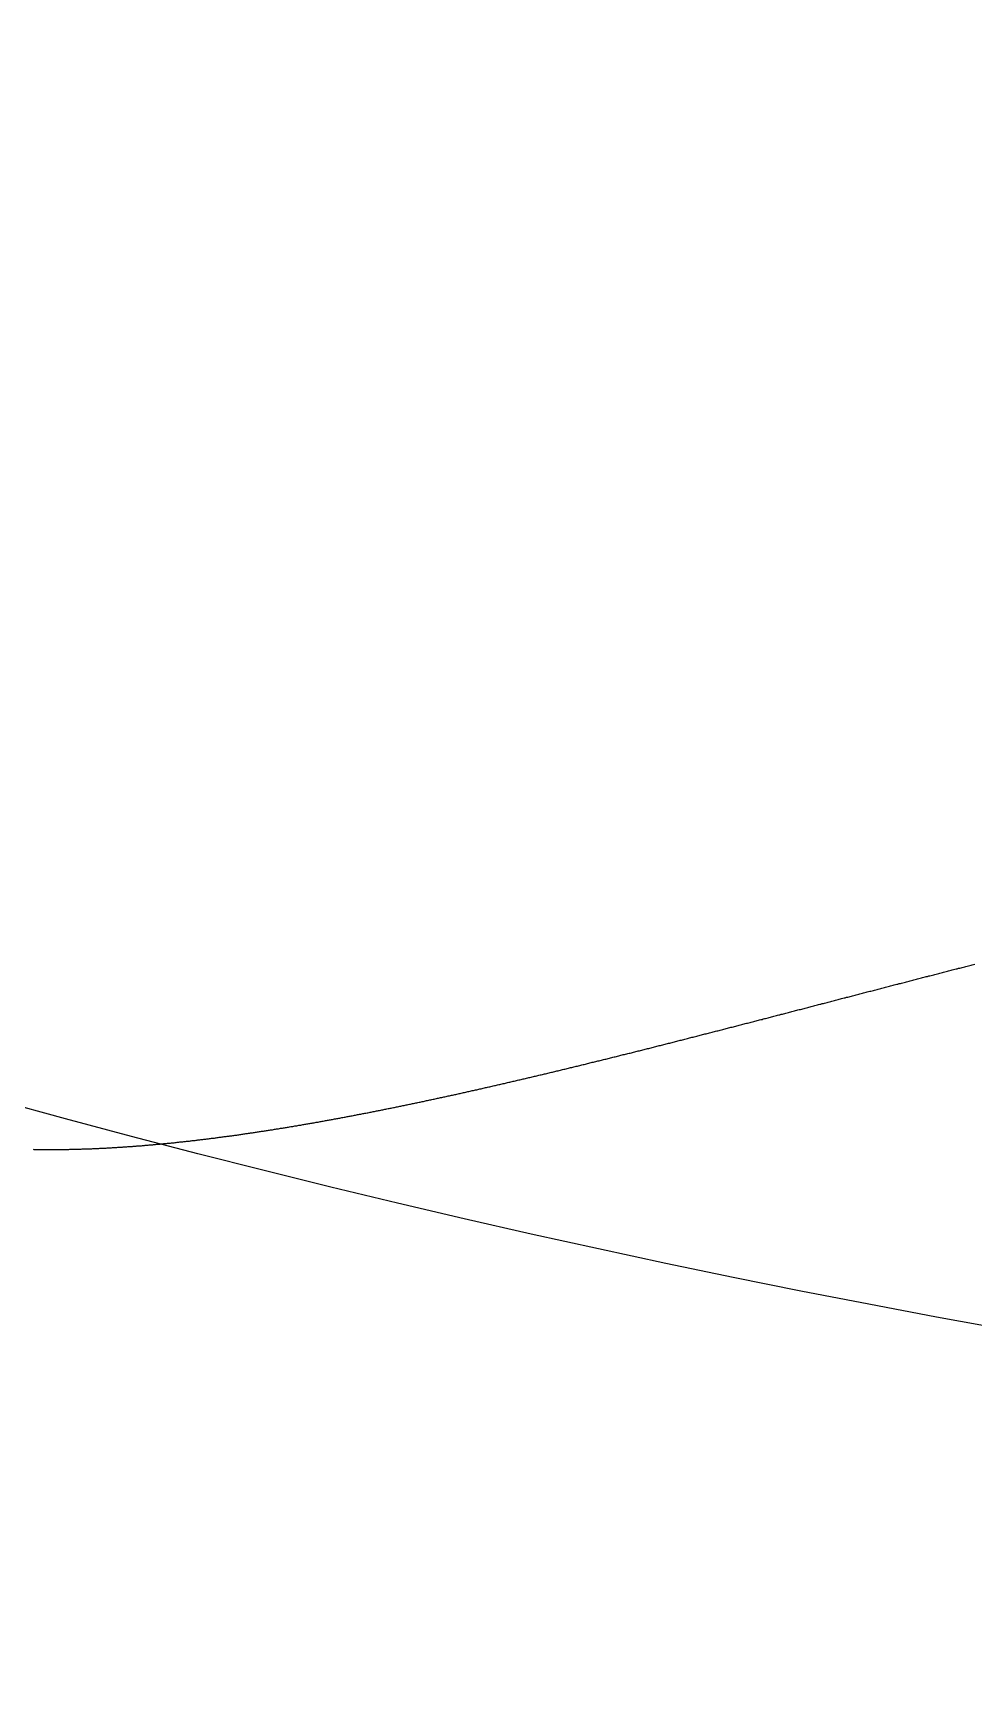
# Model space of a CAD drawing. Header units: millimetres. Extents: x 88 to 97873, y 32 to 55088.
# Drawn here: x 48643.037 to 48644.008, y 4950.649 to 4952.354 of the extents above; entities that cross this region are included whole.
import ezdxf

# ---------------------------------------------------------------- set-up
doc = ezdxf.new("R2010")
doc.units = ezdxf.units.MM
doc.header["$LTSCALE"] = 0.3

msp = doc.modelspace()

# ---------------------------------------------------------------- linework, layer by layer
msp.add_lwpolyline([(48643.0374, 4951.2032), (48643.0383, 4951.2031), (48643.0391, 4951.2031), (48643.04, 4951.2031), (48643.0409, 4951.2031), (48643.0417, 4951.2031), (48643.0426, 4951.2031), (48643.0435, 4951.2031), (48643.0444, 4951.203), (48643.0452, 4951.203), (48643.0461, 4951.203), (48643.047, 4951.203), (48643.0479, 4951.203), (48643.0487, 4951.203), (48643.0496, 4951.203), (48643.0505, 4951.203), (48643.0514, 4951.203), (48643.0523, 4951.203), (48643.0531, 4951.203), (48643.054, 4951.203), (48643.0549, 4951.203), (48643.0558, 4951.203), (48643.0567, 4951.203), (48643.0575, 4951.203), (48643.0584, 4951.203), (48643.0593, 4951.203), (48643.0602, 4951.203), (48643.0611, 4951.203), (48643.062, 4951.203), (48643.0629, 4951.203), (48643.0638, 4951.203), (48643.0646, 4951.203), (48643.0655, 4951.203), (48643.0664, 4951.203), (48643.0673, 4951.203), (48643.0682, 4951.203), (48643.0691, 4951.2031), (48643.07, 4951.2031), (48643.0709, 4951.2031), (48643.0718, 4951.2031), (48643.0727, 4951.2031), (48643.0736, 4951.2031), (48643.0745, 4951.2031), (48643.0754, 4951.2032), (48643.0763, 4951.2032), (48643.0772, 4951.2032), (48643.0781, 4951.2032), (48643.079, 4951.2032), (48643.0799, 4951.2033), (48643.0808, 4951.2033), (48643.0817, 4951.2033), (48643.0826, 4951.2033), (48643.0835, 4951.2033), (48643.0844, 4951.2034), (48643.0853, 4951.2034), (48643.0862, 4951.2034), (48643.0871, 4951.2034), (48643.088, 4951.2035), (48643.0889, 4951.2035), (48643.0898, 4951.2035), (48643.0907, 4951.2036), (48643.0916, 4951.2036), (48643.0926, 4951.2036), (48643.0935, 4951.2037), (48643.0944, 4951.2037), (48643.0953, 4951.2037), (48643.0962, 4951.2038), (48643.0971, 4951.2038), (48643.098, 4951.2038), (48643.099, 4951.2039), (48643.0999, 4951.2039), (48643.1008, 4951.2039), (48643.1017, 4951.204), (48643.1026, 4951.204), (48643.1035, 4951.2041), (48643.1045, 4951.2041), (48643.1054, 4951.2041), (48643.1063, 4951.2042), (48643.1072, 4951.2042), (48643.1081, 4951.2043), (48643.1091, 4951.2043), (48643.11, 4951.2044), (48643.1109, 4951.2044), (48643.1118, 4951.2045), (48643.1128, 4951.2045), (48643.1137, 4951.2046), (48643.1146, 4951.2046), (48643.1155, 4951.2047), (48643.1165, 4951.2047), (48643.1174, 4951.2048), (48643.1183, 4951.2048), (48643.1193, 4951.2049), (48643.1202, 4951.2049), (48643.1211, 4951.205), (48643.122, 4951.205), (48643.123, 4951.2051), (48643.1239, 4951.2051), (48643.1248, 4951.2052), (48643.1258, 4951.2053), (48643.1267, 4951.2053), (48643.1277, 4951.2054), (48643.1286, 4951.2054), (48643.1295, 4951.2055), (48643.1305, 4951.2056), (48643.1314, 4951.2056), (48643.1323, 4951.2057), (48643.1333, 4951.2057), (48643.1342, 4951.2058), (48643.1352, 4951.2059), (48643.1361, 4951.2059), (48643.137, 4951.206), (48643.138, 4951.2061), (48643.1389, 4951.2061), (48643.1399, 4951.2062), (48643.1408, 4951.2063), (48643.1418, 4951.2064), (48643.1427, 4951.2064), (48643.1437, 4951.2065), (48643.1446, 4951.2066), (48643.1456, 4951.2066), (48643.1465, 4951.2067), (48643.1475, 4951.2068), (48643.1484, 4951.2069), (48643.1494, 4951.2069), (48643.1503, 4951.207), (48643.1513, 4951.2071), (48643.1522, 4951.2072), (48643.1532, 4951.2073), (48643.1541, 4951.2073), (48643.1551, 4951.2074), (48643.156, 4951.2075), (48643.157, 4951.2076), (48643.1579, 4951.2077), (48643.1589, 4951.2077), (48643.1599, 4951.2078), (48643.1608, 4951.2079), (48643.1618, 4951.208), (48643.1627, 4951.2081), (48643.1637, 4951.2082), (48643.1646, 4951.2083), (48643.1656, 4951.2083), (48643.1666, 4951.2084), (48643.1675, 4951.2085), (48643.1685, 4951.2086), (48643.1695, 4951.2087), (48643.1704, 4951.2088), (48643.1714, 4951.2089), (48643.1724, 4951.209), (48643.1733, 4951.2091), (48643.1743, 4951.2092), (48643.1753, 4951.2093), (48643.1762, 4951.2094), (48643.1772, 4951.2095), (48643.1782, 4951.2096), (48643.1791, 4951.2096), (48643.1801, 4951.2097), (48643.1811, 4951.2098), (48643.182, 4951.2099), (48643.183, 4951.21), (48643.184, 4951.2101), (48643.185, 4951.2102), (48643.1859, 4951.2104), (48643.1869, 4951.2105), (48643.1879, 4951.2106), (48643.1889, 4951.2107), (48643.1898, 4951.2108), (48643.1908, 4951.2109), (48643.1918, 4951.211), (48643.1928, 4951.2111), (48643.1938, 4951.2112), (48643.1947, 4951.2113), (48643.1957, 4951.2114), (48643.1967, 4951.2115), (48643.1977, 4951.2116), (48643.1987, 4951.2117), (48643.1997, 4951.2119), (48643.2006, 4951.212), (48643.2016, 4951.2121), (48643.2026, 4951.2122), (48643.2036, 4951.2123), (48643.2046, 4951.2124), (48643.2056, 4951.2125), (48643.2066, 4951.2126), (48643.2075, 4951.2128), (48643.2085, 4951.2129), (48643.2095, 4951.213), (48643.2105, 4951.2131), (48643.2115, 4951.2132), (48643.2125, 4951.2134), (48643.2135, 4951.2135), (48643.2145, 4951.2136), (48643.2155, 4951.2137), (48643.2165, 4951.2138), (48643.2175, 4951.214), (48643.2184, 4951.2141), (48643.2194, 4951.2142), (48643.2204, 4951.2143), (48643.2214, 4951.2145), (48643.2224, 4951.2146), (48643.2234, 4951.2147), (48643.2244, 4951.2148), (48643.2254, 4951.215), (48643.2264, 4951.2151), (48643.2274, 4951.2152), (48643.2284, 4951.2154), (48643.2294, 4951.2155), (48643.2304, 4951.2156), (48643.2314, 4951.2158), (48643.2324, 4951.2159), (48643.2334, 4951.216), (48643.2344, 4951.2162), (48643.2355, 4951.2163), (48643.2365, 4951.2164), (48643.2375, 4951.2166), (48643.2385, 4951.2167), (48643.2395, 4951.2168), (48643.2405, 4951.217), (48643.2415, 4951.2171), (48643.2425, 4951.2172), (48643.2435, 4951.2174), (48643.2445, 4951.2175), (48643.2455, 4951.2177), (48643.2465, 4951.2178), (48643.2476, 4951.2179), (48643.2486, 4951.2181), (48643.2496, 4951.2182), (48643.2506, 4951.2184), (48643.2516, 4951.2185), (48643.2526, 4951.2187), (48643.2536, 4951.2188), (48643.2547, 4951.219), (48643.2557, 4951.2191), (48643.2567, 4951.2193), (48643.2577, 4951.2194), (48643.2587, 4951.2195), (48643.2597, 4951.2197), (48643.2608, 4951.2198), (48643.2618, 4951.22), (48643.2628, 4951.2201), (48643.2638, 4951.2203), (48643.2648, 4951.2204), (48643.2659, 4951.2206), (48643.2669, 4951.2208), (48643.2679, 4951.2209), (48643.2689, 4951.2211), (48643.27, 4951.2212), (48643.271, 4951.2214), (48643.272, 4951.2215), (48643.273, 4951.2217), (48643.2741, 4951.2218), (48643.2751, 4951.222), (48643.2761, 4951.2222), (48643.2772, 4951.2223), (48643.2782, 4951.2225), (48643.2792, 4951.2226), (48643.2802, 4951.2228), (48643.2813, 4951.223), (48643.2823, 4951.2231), (48643.2833, 4951.2233), (48643.2844, 4951.2234), (48643.2854, 4951.2236), (48643.2864, 4951.2238), (48643.2875, 4951.2239), (48643.2885, 4951.2241), (48643.2895, 4951.2243), (48643.2906, 4951.2244), (48643.2916, 4951.2246), (48643.2927, 4951.2248), (48643.2937, 4951.2249), (48643.2947, 4951.2251), (48643.2958, 4951.2253), (48643.2968, 4951.2254), (48643.2979, 4951.2256), (48643.2989, 4951.2258), (48643.2999, 4951.226), (48643.301, 4951.2261), (48643.302, 4951.2263), (48643.3031, 4951.2265), (48643.3041, 4951.2266), (48643.3052, 4951.2268), (48643.3062, 4951.227), (48643.3072, 4951.2272), (48643.3083, 4951.2273), (48643.3093, 4951.2275), (48643.3104, 4951.2277), (48643.3114, 4951.2279), (48643.3125, 4951.2281), (48643.3135, 4951.2282), (48643.3146, 4951.2284), (48643.3156, 4951.2286), (48643.3167, 4951.2288), (48643.3177, 4951.229), (48643.3188, 4951.2291), (48643.3198, 4951.2293), (48643.3209, 4951.2295), (48643.3219, 4951.2297), (48643.323, 4951.2299), (48643.324, 4951.23), (48643.3251, 4951.2302), (48643.3261, 4951.2304), (48643.3272, 4951.2306), (48643.3283, 4951.2308), (48643.3293, 4951.231), (48643.3304, 4951.2312), (48643.3314, 4951.2313), (48643.3325, 4951.2315), (48643.3336, 4951.2317), (48643.3346, 4951.2319), (48643.3357, 4951.2321), (48643.3367, 4951.2323), (48643.3378, 4951.2325), (48643.3389, 4951.2327), (48643.3399, 4951.2329), (48643.341, 4951.2331), (48643.342, 4951.2333), (48643.3431, 4951.2334), (48643.3442, 4951.2336), (48643.3452, 4951.2338), (48643.3463, 4951.234), (48643.3474, 4951.2342), (48643.3484, 4951.2344), (48643.3495, 4951.2346), (48643.3506, 4951.2348), (48643.3516, 4951.235), (48643.3527, 4951.2352), (48643.3538, 4951.2354), (48643.3548, 4951.2356), (48643.3559, 4951.2358), (48643.357, 4951.236), (48643.3581, 4951.2362), (48643.3591, 4951.2364), (48643.3602, 4951.2366), (48643.3613, 4951.2368), (48643.3623, 4951.237), (48643.3634, 4951.2372), (48643.3645, 4951.2374), (48643.3656, 4951.2376), (48643.3666, 4951.2378), (48643.3677, 4951.238), (48643.3688, 4951.2382), (48643.3699, 4951.2384), (48643.371, 4951.2386), (48643.372, 4951.2389), (48643.3731, 4951.2391), (48643.3742, 4951.2393), (48643.3753, 4951.2395), (48643.3764, 4951.2397), (48643.3774, 4951.2399), (48643.3785, 4951.2401), (48643.3796, 4951.2403), (48643.3807, 4951.2405), (48643.3818, 4951.2407), (48643.3828, 4951.2409), (48643.3839, 4951.2412), (48643.385, 4951.2414), (48643.3861, 4951.2416), (48643.3872, 4951.2418), (48643.3883, 4951.242), (48643.3894, 4951.2422), (48643.3904, 4951.2424), (48643.3915, 4951.2427), (48643.3926, 4951.2429), (48643.3937, 4951.2431), (48643.3948, 4951.2433), (48643.3959, 4951.2435), (48643.397, 4951.2437), (48643.3981, 4951.244), (48643.3992, 4951.2442), (48643.4003, 4951.2444), (48643.4013, 4951.2446), (48643.4024, 4951.2448), (48643.4035, 4951.2451), (48643.4046, 4951.2453), (48643.4057, 4951.2455), (48643.4068, 4951.2457), (48643.4079, 4951.2459), (48643.409, 4951.2462), (48643.4101, 4951.2464), (48643.4112, 4951.2466), (48643.4123, 4951.2468), (48643.4134, 4951.2471), (48643.4145, 4951.2473), (48643.4156, 4951.2475), (48643.4167, 4951.2477), (48643.4178, 4951.248), (48643.4189, 4951.2482), (48643.42, 4951.2484), (48643.4211, 4951.2487), (48643.4222, 4951.2489), (48643.4233, 4951.2491), (48643.4244, 4951.2493), (48643.4255, 4951.2496), (48643.4266, 4951.2498), (48643.4277, 4951.25), (48643.4288, 4951.2503), (48643.4299, 4951.2505), (48643.431, 4951.2507), (48643.4321, 4951.251), (48643.4332, 4951.2512), (48643.4343, 4951.2514), (48643.4355, 4951.2517), (48643.4366, 4951.2519), (48643.4377, 4951.2521), (48643.4388, 4951.2524), (48643.4399, 4951.2526), (48643.441, 4951.2528), (48643.4421, 4951.2531), (48643.4432, 4951.2533), (48643.4443, 4951.2535), (48643.4455, 4951.2538), (48643.4466, 4951.254), (48643.4477, 4951.2543), (48643.4488, 4951.2545), (48643.4499, 4951.2547), (48643.451, 4951.255), (48643.4521, 4951.2552), (48643.4533, 4951.2554), (48643.4544, 4951.2557), (48643.4555, 4951.2559), (48643.4566, 4951.2562), (48643.4577, 4951.2564), (48643.4588, 4951.2567), (48643.46, 4951.2569), (48643.4611, 4951.2571), (48643.4622, 4951.2574), (48643.4633, 4951.2576), (48643.4644, 4951.2579), (48643.4656, 4951.2581), (48643.4667, 4951.2584), (48643.4678, 4951.2586), (48643.4689, 4951.2589), (48643.47, 4951.2591), (48643.4712, 4951.2593), (48643.4723, 4951.2596), (48643.4734, 4951.2598), (48643.4745, 4951.2601), (48643.4757, 4951.2603), (48643.4768, 4951.2606), (48643.4779, 4951.2608), (48643.479, 4951.2611), (48643.4802, 4951.2613), (48643.4813, 4951.2616), (48643.4824, 4951.2618), (48643.4836, 4951.2621), (48643.4847, 4951.2623), (48643.4858, 4951.2626), (48643.4869, 4951.2628), (48643.4881, 4951.2631), (48643.4892, 4951.2634), (48643.4903, 4951.2636), (48643.4915, 4951.2639), (48643.4926, 4951.2641), (48643.4937, 4951.2644), (48643.4949, 4951.2646), (48643.496, 4951.2649), (48643.4971, 4951.2651), (48643.4983, 4951.2654), (48643.4994, 4951.2656), (48643.5005, 4951.2659), (48643.5017, 4951.2662), (48643.5028, 4951.2664), (48643.504, 4951.2667), (48643.5051, 4951.2669), (48643.5062, 4951.2672), (48643.5074, 4951.2675), (48643.5085, 4951.2677), (48643.5096, 4951.268), (48643.5108, 4951.2682), (48643.5119, 4951.2685), (48643.5131, 4951.2688), (48643.5142, 4951.269), (48643.5154, 4951.2693), (48643.5165, 4951.2695), (48643.5176, 4951.2698), (48643.5188, 4951.2701), (48643.5199, 4951.2703), (48643.5211, 4951.2706), (48643.5222, 4951.2709), (48643.5234, 4951.2711), (48643.5245, 4951.2714), (48643.5257, 4951.2717), (48643.5268, 4951.2719), (48643.5279, 4951.2722), (48643.5291, 4951.2725), (48643.5302, 4951.2727), (48643.5314, 4951.273), (48643.5325, 4951.2733), (48643.5337, 4951.2735), (48643.5348, 4951.2738), (48643.536, 4951.2741), (48643.5371, 4951.2743), (48643.5383, 4951.2746), (48643.5394, 4951.2749), (48643.5406, 4951.2751), (48643.5417, 4951.2754), (48643.5429, 4951.2757), (48643.544, 4951.2759), (48643.5452, 4951.2762), (48643.5464, 4951.2765), (48643.5475, 4951.2768), (48643.5487, 4951.277), (48643.5498, 4951.2773), (48643.551, 4951.2776), (48643.5521, 4951.2778), (48643.5533, 4951.2781), (48643.5544, 4951.2784), (48643.5556, 4951.2787), (48643.5568, 4951.2789), (48643.5579, 4951.2792), (48643.5591, 4951.2795), (48643.5602, 4951.2798), (48643.5614, 4951.28), (48643.5626, 4951.2803), (48643.5637, 4951.2806), (48643.5649, 4951.2809), (48643.566, 4951.2811), (48643.5672, 4951.2814), (48643.5684, 4951.2817), (48643.5695, 4951.282), (48643.5707, 4951.2823), (48643.5719, 4951.2825), (48643.573, 4951.2828), (48643.5742, 4951.2831), (48643.5753, 4951.2834), (48643.5765, 4951.2836), (48643.5777, 4951.2839), (48643.5788, 4951.2842), (48643.58, 4951.2845), (48643.5812, 4951.2848), (48643.5823, 4951.2851), (48643.5835, 4951.2853), (48643.5847, 4951.2856), (48643.5859, 4951.2859), (48643.587, 4951.2862), (48643.5882, 4951.2865), (48643.5894, 4951.2867), (48643.5905, 4951.287), (48643.5917, 4951.2873), (48643.5929, 4951.2876), (48643.594, 4951.2879), (48643.5952, 4951.2882), (48643.5964, 4951.2885), (48643.5976, 4951.2887), (48643.5987, 4951.289), (48643.5999, 4951.2893), (48643.6011, 4951.2896), (48643.6023, 4951.2899), (48643.6034, 4951.2902), (48643.6046, 4951.2905), (48643.6058, 4951.2907), (48643.607, 4951.291), (48643.6081, 4951.2913), (48643.6093, 4951.2916), (48643.6105, 4951.2919), (48643.6117, 4951.2922), (48643.6128, 4951.2925), (48643.614, 4951.2928), (48643.6152, 4951.293), (48643.6164, 4951.2933), (48643.6176, 4951.2936), (48643.6187, 4951.2939), (48643.6199, 4951.2942), (48643.6211, 4951.2945), (48643.6223, 4951.2948), (48643.6235, 4951.2951), (48643.6247, 4951.2954), (48643.6258, 4951.2957), (48643.627, 4951.296), (48643.6282, 4951.2962), (48643.6294, 4951.2965), (48643.6306, 4951.2968), (48643.6318, 4951.2971), (48643.6329, 4951.2974), (48643.6341, 4951.2977), (48643.6353, 4951.298), (48643.6365, 4951.2983), (48643.6377, 4951.2986), (48643.6389, 4951.2989), (48643.6401, 4951.2992), (48643.6413, 4951.2995), (48643.6424, 4951.2998), (48643.6436, 4951.3001), (48643.6448, 4951.3004), (48643.646, 4951.3007), (48643.6472, 4951.301), (48643.6484, 4951.3013), (48643.6496, 4951.3016), (48643.6508, 4951.3019), (48643.652, 4951.3022), (48643.6532, 4951.3024), (48643.6544, 4951.3027), (48643.6555, 4951.303), (48643.6567, 4951.3033), (48643.6579, 4951.3036), (48643.6591, 4951.3039), (48643.6603, 4951.3042), (48643.6615, 4951.3045), (48643.6627, 4951.3048), (48643.6639, 4951.3051), (48643.6651, 4951.3054), (48643.6663, 4951.3057), (48643.6675, 4951.306), (48643.6687, 4951.3063), (48643.6699, 4951.3066), (48643.6711, 4951.3069), (48643.6723, 4951.3072), (48643.6735, 4951.3075), (48643.6747, 4951.3079), (48643.6759, 4951.3082), (48643.6771, 4951.3085), (48643.6783, 4951.3088), (48643.6795, 4951.3091), (48643.6807, 4951.3094), (48643.6819, 4951.3097), (48643.6831, 4951.31), (48643.6843, 4951.3103), (48643.6855, 4951.3106), (48643.6867, 4951.3109), (48643.6879, 4951.3112), (48643.6891, 4951.3115), (48643.6903, 4951.3118), (48643.6915, 4951.3121), (48643.6927, 4951.3124), (48643.6939, 4951.3127), (48643.6951, 4951.313), (48643.6963, 4951.3133), (48643.6976, 4951.3136), (48643.6988, 4951.3139), (48643.7, 4951.3142), (48643.7012, 4951.3146), (48643.7024, 4951.3149), (48643.7036, 4951.3152), (48643.7048, 4951.3155), (48643.706, 4951.3158), (48643.7072, 4951.3161), (48643.7084, 4951.3164), (48643.7096, 4951.3167), (48643.7108, 4951.317), (48643.7121, 4951.3173), (48643.7133, 4951.3176), (48643.7145, 4951.3179), (48643.7157, 4951.3183), (48643.7169, 4951.3186), (48643.7181, 4951.3189), (48643.7193, 4951.3192), (48643.7205, 4951.3195), (48643.7218, 4951.3198), (48643.723, 4951.3201), (48643.7242, 4951.3204), (48643.7254, 4951.3207), (48643.7266, 4951.321), (48643.7278, 4951.3214), (48643.7291, 4951.3217), (48643.7303, 4951.322), (48643.7315, 4951.3223), (48643.7327, 4951.3226), (48643.7339, 4951.3229), (48643.7351, 4951.3232), (48643.7364, 4951.3235), (48643.7376, 4951.3239), (48643.7388, 4951.3242), (48643.74, 4951.3245), (48643.7412, 4951.3248), (48643.7425, 4951.3251), (48643.7437, 4951.3254), (48643.7449, 4951.3257), (48643.7461, 4951.326), (48643.7473, 4951.3264), (48643.7486, 4951.3267), (48643.7498, 4951.327), (48643.751, 4951.3273), (48643.7522, 4951.3276), (48643.7535, 4951.3279), (48643.7547, 4951.3282), (48643.7559, 4951.3286), (48643.7571, 4951.3289), (48643.7584, 4951.3292), (48643.7596, 4951.3295), (48643.7608, 4951.3298), (48643.762, 4951.3301), (48643.7633, 4951.3305), (48643.7645, 4951.3308), (48643.7657, 4951.3311), (48643.7669, 4951.3314), (48643.7682, 4951.3317), (48643.7694, 4951.332), (48643.7706, 4951.3324), (48643.7718, 4951.3327), (48643.7731, 4951.333), (48643.7743, 4951.3333), (48643.7755, 4951.3336), (48643.7768, 4951.3339), (48643.778, 4951.3343), (48643.7792, 4951.3346), (48643.7805, 4951.3349), (48643.7817, 4951.3352), (48643.7829, 4951.3355), (48643.7842, 4951.3359), (48643.7854, 4951.3362), (48643.7866, 4951.3365), (48643.7879, 4951.3368), (48643.7891, 4951.3371), (48643.7903, 4951.3375), (48643.7916, 4951.3378), (48643.7928, 4951.3381), (48643.794, 4951.3384), (48643.7953, 4951.3387), (48643.7965, 4951.3391), (48643.7977, 4951.3394), (48643.799, 4951.3397), (48643.8002, 4951.34), (48643.8014, 4951.3403), (48643.8027, 4951.3407), (48643.8039, 4951.341), (48643.8052, 4951.3413), (48643.8064, 4951.3416), (48643.8076, 4951.3419), (48643.8089, 4951.3423), (48643.8101, 4951.3426), (48643.8113, 4951.3429), (48643.8126, 4951.3432), (48643.8138, 4951.3435), (48643.8151, 4951.3439), (48643.8163, 4951.3442), (48643.8176, 4951.3445), (48643.8188, 4951.3448), (48643.82, 4951.3452), (48643.8213, 4951.3455), (48643.8225, 4951.3458), (48643.8238, 4951.3461), (48643.825, 4951.3465), (48643.8262, 4951.3468), (48643.8275, 4951.3471), (48643.8287, 4951.3474), (48643.83, 4951.3477), (48643.8312, 4951.3481), (48643.8325, 4951.3484), (48643.8337, 4951.3487), (48643.835, 4951.349), (48643.8362, 4951.3494), (48643.8375, 4951.3497), (48643.8387, 4951.35), (48643.8399, 4951.3503), (48643.8412, 4951.3507), (48643.8424, 4951.351), (48643.8437, 4951.3513), (48643.8449, 4951.3516), (48643.8462, 4951.352), (48643.8474, 4951.3523), (48643.8487, 4951.3526), (48643.8499, 4951.3529), (48643.8512, 4951.3533), (48643.8524, 4951.3536), (48643.8537, 4951.3539), (48643.8549, 4951.3542), (48643.8562, 4951.3546), (48643.8574, 4951.3549), (48643.8587, 4951.3552), (48643.8599, 4951.3555), (48643.8612, 4951.3559), (48643.8624, 4951.3562), (48643.8637, 4951.3565), (48643.865, 4951.3568), (48643.8662, 4951.3572), (48643.8675, 4951.3575), (48643.8687, 4951.3578), (48643.87, 4951.3581), (48643.8712, 4951.3585), (48643.8725, 4951.3588), (48643.8737, 4951.3591), (48643.875, 4951.3594), (48643.8762, 4951.3598), (48643.8775, 4951.3601), (48643.8788, 4951.3604), (48643.88, 4951.3608), (48643.8813, 4951.3611), (48643.8825, 4951.3614), (48643.8838, 4951.3617), (48643.885, 4951.3621), (48643.8863, 4951.3624), (48643.8876, 4951.3627), (48643.8888, 4951.363), (48643.8901, 4951.3634), (48643.8913, 4951.3637), (48643.8926, 4951.364), (48643.8939, 4951.3644), (48643.8951, 4951.3647), (48643.8964, 4951.365), (48643.8976, 4951.3653), (48643.8989, 4951.3657), (48643.9002, 4951.366), (48643.9014, 4951.3663), (48643.9027, 4951.3666), (48643.904, 4951.367), (48643.9052, 4951.3673), (48643.9065, 4951.3676), (48643.9077, 4951.368), (48643.909, 4951.3683), (48643.9103, 4951.3686), (48643.9115, 4951.3689), (48643.9128, 4951.3693), (48643.9141, 4951.3696), (48643.9153, 4951.3699), (48643.9166, 4951.3703), (48643.9179, 4951.3706), (48643.9191, 4951.3709), (48643.9204, 4951.3712), (48643.9217, 4951.3716), (48643.9229, 4951.3719), (48643.9242, 4951.3722), (48643.9255, 4951.3726), (48643.9267, 4951.3729), (48643.928, 4951.3732), (48643.9293, 4951.3735), (48643.9305, 4951.3739), (48643.9318, 4951.3742), (48643.9331, 4951.3745), (48643.9343, 4951.3749), (48643.9356, 4951.3752), (48643.9369, 4951.3755), (48643.9381, 4951.3758), (48643.9394, 4951.3762), (48643.9407, 4951.3765), (48643.942, 4951.3768), (48643.9432, 4951.3772), (48643.9445, 4951.3775), (48643.9458, 4951.3778), (48643.947, 4951.3781), (48643.9483, 4951.3785), (48643.9496, 4951.3788), (48643.9509, 4951.3791), (48643.9521, 4951.3795), (48643.9534, 4951.3798), (48643.9547, 4951.3801), (48643.956, 4951.3804), (48643.9572, 4951.3808), (48643.9585, 4951.3811), (48643.9598, 4951.3814), (48643.9611, 4951.3818), (48643.9623, 4951.3821), (48643.9636, 4951.3824), (48643.9649, 4951.3828), (48643.9662, 4951.3831), (48643.9674, 4951.3834), (48643.9687, 4951.3837), (48643.97, 4951.3841), (48643.9713, 4951.3844), (48643.9725, 4951.3847), (48643.9738, 4951.3851), (48643.9751, 4951.3854), (48643.9764, 4951.3857), (48643.9777, 4951.386), (48643.9789, 4951.3864), (48643.9802, 4951.3867), (48643.9815, 4951.387), (48643.9828, 4951.3874), (48643.9841, 4951.3877), (48643.9853, 4951.388), (48643.9866, 4951.3883), (48643.9879, 4951.3887), (48643.9892, 4951.389), (48643.9905, 4951.3893), (48643.9917, 4951.3897), (48643.993, 4951.39), (48643.9943, 4951.3903), (48643.9956, 4951.3906), (48643.9969, 4951.391), (48643.9981, 4951.3913), (48643.9994, 4951.3916), (48644.0007, 4951.392), (48644.002, 4951.3923), (48644.0033, 4951.3926), (48644.0046, 4951.393), (48644.0058, 4951.3933), (48644.0071, 4951.3936), (48644.0084, 4951.3939)])
for radius in [18.5479, 14.363, 11.4141]:
    msp.add_circle((48646.0598, 4962.2533), radius)

doc.saveas('drawing.dxf')
